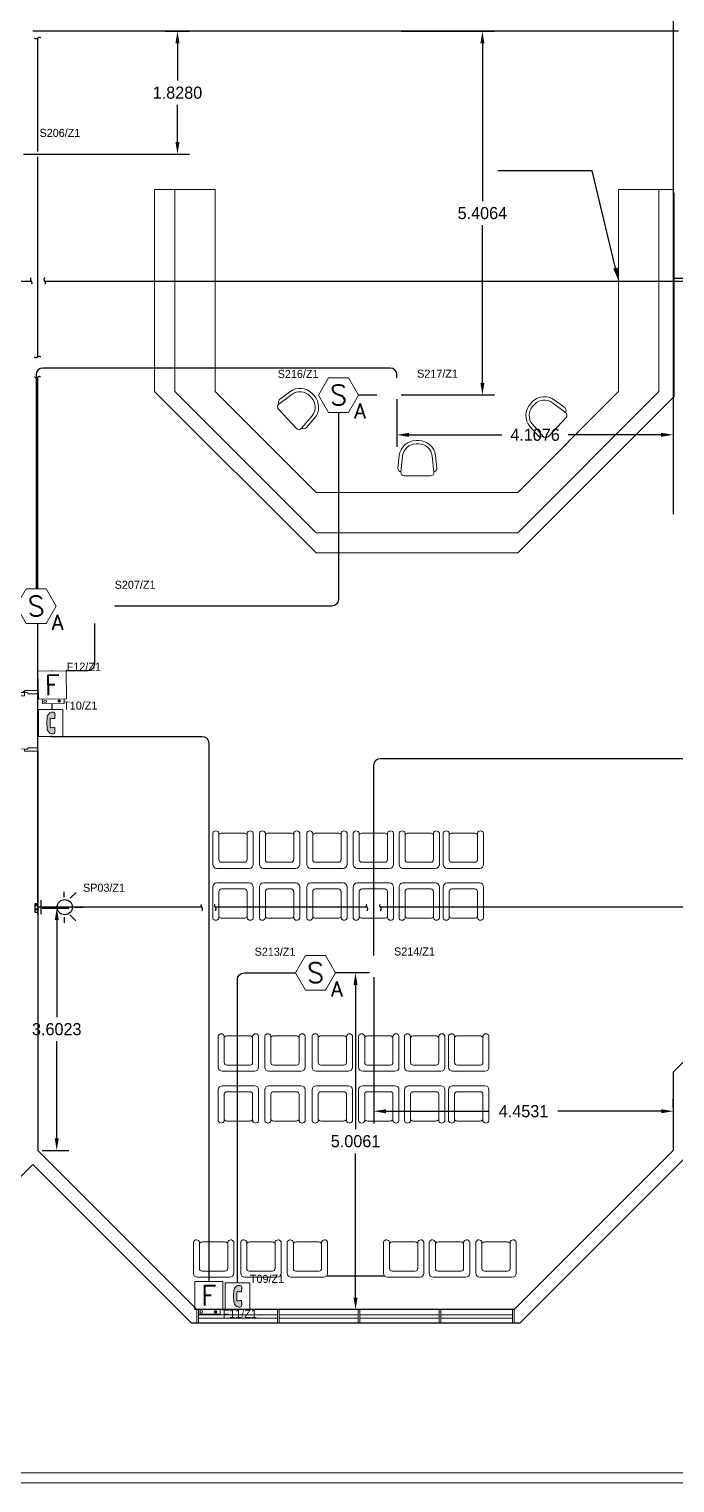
# Model space of a CAD drawing. Extents: x -3404 to 3497, y 0 to 399.
# Drawn here: x 17.35 to 26.95, y 326.93 to 348.53 of the extents above; entities that cross this region are included whole.
import ezdxf
from ezdxf import colors
from ezdxf.entities.mleader import LeaderData, LeaderLine
from ezdxf.enums import TextEntityAlignment as Align
from ezdxf.math import Vec2, Vec3

# ---------------------------------------------------------------- set-up
doc = ezdxf.new("R2010")
doc.units = 0
doc.header["$LTSCALE"] = 0.15
doc.linetypes.add('HIDDEN', pattern=[0.375, 0.25, -0.125])
doc.layers.get('0').update_dxf_attribs({"color": 252})
doc.layers.get('Defpoints').update_dxf_attribs({"color": 252})
for name, color, linetype in [('0 ARCH', 252, 'Continuous'), ('0 DD', 252, 'Continuous'), ('0 fire alarm', 252, 'Continuous'), ('0 sockets', 252, 'Continuous'), ('00-BT-FAS-TEXT', 2, 'Continuous'), ('AUTOINCR', 7, 'Continuous'), ('C1', 252, 'Continuous'), ('FIRE_LOOP', 7, 'Continuous'), ('grocol', 252, 'Continuous'), ('WIRING', 4, 'Continuous')]:
    doc.layers.add(name, color=color, linetype=linetype)
for name, color, linetype, lineweight in [('anal', 252, 'Continuous', 20), ('DOOR', 252, 'Continuous', 20), ('FUR', 252, 'Continuous', 9), ('T-FIRE-B', 4, 'Continuous', 0), ('T-TEXT', 2, 'Continuous', 0), ('wall', 252, 'Continuous', 30)]:
    doc.layers.add(name, color=color, linetype=linetype, lineweight=lineweight)
doc.styles.add('ROMANS', font='ROMANS.shx', dxfattribs={"width": 0.8})
doc.styles.add('TEXT-NFP', font='simplex.shx')
doc.dimstyles.get("Standard").update_dxf_attribs({"dimtxt": 0.18, "dimasz": 0.18, "dimexe": 0.18, "dimexo": 0.0625, "dimgap": 0.09, "dimtad": 0, "dimtih": 1, "dimtoh": 1, "dimdec": 4, "dimzin": 0, "dimdsep": 46, "dimtxsty": 'Standard', "dimcen": 0.09, "dimadec": 0, "dimazin": 0, "dimtfac": 1, "dimtdec": 4, "dimtofl": 0, "dimtmove": 0, "dimatfit": 3, "dimfxl": 1, "dimtolj": 1, "dimtzin": 0, "dimarcsym": 0})
pattern_1 = [(0, (0, 0), (0, 6.985), [5.08, -1.905]), (90, (0, 0), (-6.985, 4e-16), [5.08, -1.905])]

# ---------------------------------------------------------------- blocks, each defined once
blk = doc.blocks.new('D90')
at = {"layer": 'DOOR'}
for points in [[(0.03, 0.2), (0.03, 1.04), (0.078, 1.04), (0.078, 0.2)], [(0.03, 0.2), (0, 0.2), (0, 0), (0.05, 0), (0.05, 0.15), (0.03, 0.15)], [(0.87, 0.2), (0.9, 0.2), (0.9, 0), (0.85, 0), (0.85, 0.15), (0.87, 0.15)]]:
    blk.add_lwpolyline(points, close=True, dxfattribs=at)
blk.add_circle((0.02, 0.21), 0.01, dxfattribs=at)
blk.add_arc((0.025, 0.197), 0.845, 0.2218, 86.3889, dxfattribs=at)
blk = doc.blocks.new('ARCH')
at = {"layer": 'anal'}
for p, q in [((19.212, 343.146), (19.212, 346.146)), ((19.212, 346.146), (20.112, 346.146)), ((19.512, 343.146), (19.512, 346.146)), ((20.112, 343.146), (20.112, 346.146)), ((26.112, 343.146), (26.112, 346.146)), ((26.112, 346.146), (26.937, 346.146)), ((26.712, 343.146), (26.712, 346.146)), ((26.937, 346.1), (26.937, 343.071)), ((21.612, 340.746), (19.212, 343.146)), ((21.612, 341.046), (19.512, 343.146)), ((20.112, 343.146), (21.612, 341.646)), ((24.612, 341.646), (26.112, 343.146)), ((26.712, 343.146), (24.612, 341.046)), ((24.612, 340.746), (26.937, 343.071)), ((21.612, 341.646), (24.612, 341.646)), ((21.612, 341.046), (24.612, 341.046)), ((21.612, 340.746), (24.612, 340.746)), ((19.841, 329.5), (19.841, 329.3)), ((19.866, 329.5), (19.866, 329.3)), ((19.866, 329.425), (21.037, 329.425)), ((19.866, 329.425), (21.037, 329.425)), ((19.866, 329.375), (21.037, 329.375)), ((19.866, 329.375), (21.037, 329.375)), ((21.041, 329.5), (21.041, 329.3)), ((21.066, 329.5), (21.066, 329.3)), ((21.066, 329.425), (22.237, 329.425)), ((21.066, 329.425), (22.237, 329.425)), ((21.066, 329.375), (22.237, 329.375)), ((21.066, 329.375), (22.237, 329.375)), ((22.241, 329.5), (22.241, 329.3)), ((22.266, 329.5), (22.266, 329.3)), ((22.266, 329.425), (23.437, 329.425)), ((22.266, 329.425), (23.437, 329.425)), ((22.266, 329.375), (23.437, 329.375)), ((22.266, 329.375), (23.437, 329.375)), ((23.441, 329.5), (23.441, 329.3)), ((23.466, 329.5), (23.466, 329.3)), ((23.466, 329.425), (24.534, 329.425)), ((23.466, 329.375), (24.534, 329.375)), ((24.534, 329.5), (24.534, 329.3)), ((24.559, 329.5), (24.559, 329.3)), ((28.875, 326.925), (5.325, 326.925)), ((27.525, 327.075), (5.475, 327.075))]:
    blk.add_line(p, q, dxfattribs=at)
at = {"layer": 'C1'}
blk.add_line((22.633, 330), (21.767, 330), dxfattribs=at)
at = {"layer": 'FUR'}
for p, q in [((21.073, 343.03), (21.223, 343.143)), ((21.059, 342.956), (21.253, 343.103)), ((21.519, 343.081), (21.547, 343.051)), ((21.555, 343.115), (21.583, 343.085)), ((24.828, 342.991), (24.8, 342.962)), ((24.864, 342.957), (24.836, 342.927)), ((25.324, 342.833), (25.13, 342.979)), ((25.31, 342.906), (25.16, 343.019)), ((21.321, 342.598), (21.053, 342.883)), ((21.395, 342.599), (21.553, 342.784)), ((21.469, 342.609), (21.591, 342.751)), ((25.062, 342.474), (25.33, 342.759)), ((24.914, 342.485), (24.792, 342.628)), ((24.988, 342.475), (24.83, 342.66)), ((23.14, 342.416), (23.099, 342.416)), ((23.14, 342.366), (23.099, 342.366)), ((22.83, 342.006), (22.85, 342.193)), ((22.874, 341.945), (22.9, 342.187)), ((23.365, 341.945), (23.339, 342.187)), ((23.408, 342.006), (23.388, 342.193)), ((22.924, 341.891), (23.315, 341.891)), ((20.078, 336.584), (20.078, 336.119)), ((20.168, 336.582), (20.168, 336.187)), ((20.543, 336.584), (20.213, 336.584)), ((20.588, 336.187), (20.588, 336.582)), ((20.678, 336.119), (20.678, 336.584)), ((20.77, 336.584), (20.77, 336.119)), ((20.86, 336.582), (20.86, 336.187)), ((21.235, 336.584), (20.905, 336.584)), ((21.28, 336.187), (21.28, 336.582)), ((21.37, 336.119), (21.37, 336.584)), ((21.474, 336.584), (21.474, 336.119)), ((21.564, 336.582), (21.564, 336.187)), ((21.939, 336.584), (21.609, 336.584)), ((21.984, 336.187), (21.984, 336.582)), ((22.074, 336.119), (22.074, 336.584)), ((22.165, 336.584), (22.165, 336.119)), ((22.255, 336.582), (22.255, 336.187)), ((22.63, 336.584), (22.3, 336.584)), ((22.675, 336.187), (22.675, 336.582)), ((22.765, 336.119), (22.765, 336.584)), ((22.847, 336.584), (22.847, 336.119)), ((22.937, 336.582), (22.937, 336.187)), ((23.312, 336.584), (22.982, 336.584)), ((23.357, 336.187), (23.357, 336.582)), ((23.447, 336.119), (23.447, 336.584)), ((23.503, 336.584), (23.503, 336.119)), ((23.593, 336.582), (23.593, 336.187)), ((23.968, 336.584), (23.638, 336.584)), ((24.013, 336.187), (24.013, 336.582)), ((24.103, 336.119), (24.103, 336.584)), ((20.138, 336.059), (20.618, 336.059)), ((20.205, 336.149), (20.55, 336.149)), ((20.83, 336.059), (21.31, 336.059)), ((20.897, 336.149), (21.242, 336.149)), ((21.534, 336.059), (22.014, 336.059)), ((21.601, 336.149), (21.946, 336.149)), ((22.225, 336.059), (22.705, 336.059)), ((22.293, 336.149), (22.638, 336.149)), ((22.907, 336.059), (23.387, 336.059)), ((22.974, 336.149), (23.319, 336.149)), ((23.563, 336.059), (24.043, 336.059)), ((23.63, 336.149), (23.975, 336.149)), ((20.078, 335.318), (20.078, 335.783)), ((20.138, 335.843), (20.618, 335.843)), ((20.678, 335.783), (20.678, 335.318)), ((20.77, 335.318), (20.77, 335.783)), ((20.83, 335.843), (21.31, 335.843)), ((21.37, 335.783), (21.37, 335.318)), ((21.474, 335.318), (21.474, 335.783)), ((21.534, 335.843), (22.014, 335.843)), ((22.074, 335.783), (22.074, 335.318)), ((22.165, 335.318), (22.165, 335.783)), ((22.225, 335.843), (22.705, 335.843)), ((22.765, 335.783), (22.765, 335.318)), ((22.847, 335.318), (22.847, 335.783)), ((22.907, 335.843), (23.387, 335.843)), ((23.447, 335.783), (23.447, 335.318)), ((23.503, 335.318), (23.503, 335.783)), ((23.563, 335.843), (24.043, 335.843)), ((24.103, 335.783), (24.103, 335.318)), ((20.168, 335.32), (20.168, 335.715)), ((20.205, 335.753), (20.55, 335.753)), ((20.588, 335.715), (20.588, 335.32)), ((20.86, 335.32), (20.86, 335.715)), ((20.897, 335.753), (21.242, 335.753)), ((21.28, 335.715), (21.28, 335.32)), ((21.564, 335.32), (21.564, 335.715)), ((21.601, 335.753), (21.946, 335.753)), ((21.984, 335.715), (21.984, 335.32)), ((22.255, 335.32), (22.255, 335.715)), ((22.293, 335.753), (22.638, 335.753)), ((22.675, 335.715), (22.675, 335.32)), ((22.937, 335.32), (22.937, 335.715)), ((22.974, 335.753), (23.319, 335.753)), ((23.357, 335.715), (23.357, 335.32)), ((23.593, 335.32), (23.593, 335.715)), ((23.63, 335.753), (23.975, 335.753)), ((24.013, 335.715), (24.013, 335.32)), ((20.543, 335.318), (20.213, 335.318)), ((21.235, 335.318), (20.905, 335.318)), ((21.939, 335.318), (21.609, 335.318)), ((22.63, 335.318), (22.3, 335.318)), ((23.312, 335.318), (22.982, 335.318)), ((23.968, 335.318), (23.638, 335.318)), ((20.158, 333.569), (20.158, 333.104)), ((20.248, 333.567), (20.248, 333.172)), ((20.623, 333.569), (20.293, 333.569)), ((20.668, 333.172), (20.668, 333.567)), ((20.758, 333.104), (20.758, 333.569)), ((20.85, 333.569), (20.85, 333.104)), ((20.94, 333.567), (20.94, 333.172)), ((21.315, 333.569), (20.985, 333.569)), ((21.36, 333.172), (21.36, 333.567)), ((21.45, 333.104), (21.45, 333.569)), ((21.554, 333.569), (21.554, 333.104)), ((21.644, 333.567), (21.644, 333.172)), ((22.019, 333.569), (21.689, 333.569)), ((22.064, 333.172), (22.064, 333.567)), ((22.154, 333.104), (22.154, 333.569)), ((22.246, 333.569), (22.246, 333.104)), ((22.336, 333.567), (22.336, 333.172)), ((22.711, 333.569), (22.381, 333.569)), ((22.756, 333.172), (22.756, 333.567)), ((22.846, 333.104), (22.846, 333.569)), ((22.928, 333.569), (22.928, 333.104)), ((23.018, 333.567), (23.018, 333.172)), ((23.393, 333.569), (23.063, 333.569)), ((23.438, 333.172), (23.438, 333.567)), ((23.528, 333.104), (23.528, 333.569)), ((23.583, 333.569), (23.583, 333.104)), ((23.673, 333.567), (23.673, 333.172)), ((24.048, 333.569), (23.718, 333.569)), ((24.093, 333.172), (24.093, 333.567)), ((24.183, 333.104), (24.183, 333.569)), ((20.218, 333.044), (20.698, 333.044)), ((20.286, 333.134), (20.631, 333.134)), ((20.91, 333.044), (21.39, 333.044)), ((20.978, 333.134), (21.323, 333.134)), ((21.614, 333.044), (22.094, 333.044)), ((21.682, 333.134), (22.027, 333.134)), ((22.306, 333.044), (22.786, 333.044)), ((22.373, 333.134), (22.718, 333.134)), ((22.988, 333.044), (23.468, 333.044)), ((23.055, 333.134), (23.4, 333.134)), ((23.643, 333.044), (24.123, 333.044)), ((23.711, 333.134), (24.056, 333.134)), ((20.158, 332.303), (20.158, 332.768)), ((20.218, 332.828), (20.698, 332.828)), ((20.758, 332.768), (20.758, 332.303)), ((20.85, 332.303), (20.85, 332.768)), ((20.91, 332.828), (21.39, 332.828)), ((21.45, 332.768), (21.45, 332.303)), ((21.554, 332.303), (21.554, 332.768)), ((21.614, 332.828), (22.094, 332.828)), ((22.154, 332.768), (22.154, 332.303)), ((22.246, 332.303), (22.246, 332.768)), ((22.306, 332.828), (22.786, 332.828)), ((22.846, 332.768), (22.846, 332.303)), ((22.928, 332.303), (22.928, 332.768)), ((22.988, 332.828), (23.468, 332.828)), ((23.528, 332.768), (23.528, 332.303)), ((23.583, 332.303), (23.583, 332.768)), ((23.643, 332.828), (24.123, 332.828)), ((24.183, 332.768), (24.183, 332.303)), ((20.248, 332.305), (20.248, 332.701)), ((20.286, 332.738), (20.631, 332.738)), ((20.668, 332.701), (20.668, 332.305)), ((20.94, 332.305), (20.94, 332.701)), ((20.978, 332.738), (21.323, 332.738)), ((21.36, 332.701), (21.36, 332.305)), ((21.644, 332.305), (21.644, 332.701)), ((21.682, 332.738), (22.027, 332.738)), ((22.064, 332.701), (22.064, 332.305)), ((22.336, 332.305), (22.336, 332.701)), ((22.373, 332.738), (22.718, 332.738)), ((22.756, 332.701), (22.756, 332.305)), ((23.018, 332.305), (23.018, 332.701)), ((23.055, 332.738), (23.4, 332.738)), ((23.438, 332.701), (23.438, 332.305)), ((23.673, 332.305), (23.673, 332.701)), ((23.711, 332.738), (24.056, 332.738)), ((24.093, 332.701), (24.093, 332.305)), ((20.623, 332.303), (20.293, 332.303)), ((21.315, 332.303), (20.985, 332.303)), ((22.019, 332.303), (21.689, 332.303)), ((22.711, 332.303), (22.381, 332.303)), ((23.393, 332.303), (23.063, 332.303)), ((24.048, 332.303), (23.718, 332.303)), ((19.789, 330.042), (19.789, 330.507)), ((19.879, 330.11), (19.879, 330.505)), ((19.924, 330.507), (20.254, 330.507)), ((20.299, 330.505), (20.299, 330.11)), ((20.389, 330.507), (20.389, 330.042)), ((20.493, 330.042), (20.493, 330.507)), ((20.583, 330.11), (20.583, 330.505)), ((20.628, 330.507), (20.958, 330.507)), ((21.003, 330.505), (21.003, 330.11)), ((21.093, 330.507), (21.093, 330.042)), ((21.185, 330.042), (21.185, 330.507)), ((21.275, 330.11), (21.275, 330.505)), ((21.32, 330.507), (21.65, 330.507)), ((21.695, 330.505), (21.695, 330.11)), ((21.785, 330.507), (21.785, 330.042)), ((22.615, 330.042), (22.615, 330.507)), ((22.705, 330.11), (22.705, 330.505)), ((22.75, 330.507), (23.08, 330.507)), ((23.125, 330.505), (23.125, 330.11)), ((23.215, 330.507), (23.215, 330.042)), ((23.297, 330.042), (23.297, 330.507)), ((23.387, 330.11), (23.387, 330.505)), ((23.432, 330.507), (23.762, 330.507)), ((23.807, 330.505), (23.807, 330.11)), ((23.897, 330.507), (23.897, 330.042)), ((23.989, 330.042), (23.989, 330.507)), ((24.079, 330.11), (24.079, 330.505)), ((24.124, 330.507), (24.454, 330.507)), ((24.499, 330.505), (24.499, 330.11)), ((24.589, 330.507), (24.589, 330.042)), ((20.329, 329.982), (19.849, 329.982)), ((20.261, 330.072), (19.916, 330.072)), ((21.033, 329.982), (20.553, 329.982)), ((20.965, 330.072), (20.62, 330.072)), ((21.725, 329.982), (21.245, 329.982)), ((21.657, 330.072), (21.312, 330.072)), ((23.155, 329.982), (22.675, 329.982)), ((23.088, 330.072), (22.743, 330.072)), ((23.837, 329.982), (23.357, 329.982)), ((23.77, 330.072), (23.425, 330.072)), ((24.529, 329.982), (24.049, 329.982)), ((24.461, 330.072), (24.116, 330.072))]:
    blk.add_line(p, q, dxfattribs=at)
for centre, radius, start, end in [((21.373, 342.943), 0.25, 43.2547, 127.1117), ((21.373, 342.943), 0.2, 43.2547, 127.1117), ((21.09, 342.917), 0.05, 128.285, 223.2547), ((21.103, 342.99), 0.05, 127.1117, 223.2547), ((21.401, 342.914), 0.2, 319.3977, 43.2547), ((21.401, 342.914), 0.25, 319.3977, 43.2547), ((24.982, 342.79), 0.25, 136.7453, 220.6023), ((24.982, 342.79), 0.2, 136.7453, 220.6023), ((25.01, 342.82), 0.25, 52.8883, 136.7453), ((25.01, 342.82), 0.2, 52.8883, 136.7453), ((25.28, 342.866), 0.05, 316.7453, 52.8883), ((25.293, 342.793), 0.05, 316.7453, 51.715), ((21.357, 342.632), 0.05, 223.2547, 318.2244), ((21.431, 342.641), 0.05, 223.2547, 319.3977), ((24.952, 342.518), 0.05, 220.6023, 316.7453), ((23.099, 342.166), 0.25, 90, 173.857), ((23.099, 342.166), 0.2, 90, 173.857), ((23.14, 342.166), 0.25, 6.143, 90), ((23.14, 342.166), 0.2, 6.143, 90), ((25.026, 342.509), 0.05, 221.7756, 316.7453), ((22.88, 342.001), 0.05, 173.857, 270), ((22.924, 341.941), 0.05, 175.0303, 270), ((23.315, 341.941), 0.05, 270, 4.9697), ((23.359, 342.001), 0.05, 270, 6.143)]:
    blk.add_arc(centre, radius, start, end, dxfattribs=at)
for centre, major_axis, start_param, end_param in [((20.122, 336.567), (-0.0339, 0.0339), 4.256093, 6.69338), ((20.213, 336.524), (-0.0424, 0.0424), -0.785398, 0.062664), ((20.543, 336.524), (0.0424, 0.0424), 6.220521, 7.068583), ((20.633, 336.567), (0.0339, 0.0339), 5.87299, 8.310278), ((20.814, 336.567), (-0.0339, 0.0339), 4.256093, 6.69338), ((20.905, 336.524), (-0.0424, 0.0424), -0.785398, 0.062664), ((21.235, 336.524), (0.0424, 0.0424), 6.220521, 7.068583), ((21.325, 336.567), (0.0339, 0.0339), 5.87299, 8.310278), ((21.518, 336.567), (-0.0339, 0.0339), 4.256093, 6.69338), ((21.609, 336.524), (-0.0424, 0.0424), -0.785398, 0.062664), ((21.939, 336.524), (0.0424, 0.0424), 6.220521, 7.068583), ((22.029, 336.567), (0.0339, 0.0339), 5.87299, 8.310278), ((22.21, 336.567), (-0.0339, 0.0339), 4.256093, 6.69338), ((22.3, 336.524), (-0.0424, 0.0424), -0.785398, 0.062664), ((22.63, 336.524), (0.0424, 0.0424), 6.220521, 7.068583), ((22.721, 336.567), (0.0339, 0.0339), 5.87299, 8.310278), ((22.892, 336.567), (-0.0339, 0.0339), 4.256093, 6.69338), ((22.982, 336.524), (-0.0424, 0.0424), -0.785398, 0.062664), ((23.312, 336.524), (0.0424, 0.0424), 6.220521, 7.068583), ((23.402, 336.567), (0.0339, 0.0339), 5.87299, 8.310278), ((23.547, 336.567), (-0.0339, 0.0339), 4.256093, 6.69338), ((23.638, 336.524), (-0.0424, 0.0424), -0.785398, 0.062664), ((23.968, 336.524), (0.0424, 0.0424), 6.220521, 7.068583), ((24.058, 336.567), (0.0339, 0.0339), 5.87299, 8.310278), ((20.138, 336.119), (-0.0424, 0.0424), 0.785398, 2.356194), ((20.205, 336.187), (0.0265, 0.0265), 2.356194, 3.926991), ((20.55, 336.187), (0.0265, 0.0265), 3.926991, 5.497787), ((20.618, 336.119), (0.0424, 0.0424), 3.926991, 5.497787), ((20.83, 336.119), (-0.0424, 0.0424), 0.785398, 2.356194), ((20.897, 336.187), (0.0265, 0.0265), 2.356194, 3.926991), ((21.242, 336.187), (0.0265, 0.0265), 3.926991, 5.497787), ((21.31, 336.119), (0.0424, 0.0424), 3.926991, 5.497787), ((21.534, 336.119), (-0.0424, 0.0424), 0.785398, 2.356194), ((21.601, 336.187), (0.0265, 0.0265), 2.356194, 3.926991), ((21.946, 336.187), (0.0265, 0.0265), 3.926991, 5.497787), ((22.014, 336.119), (0.0424, 0.0424), 3.926991, 5.497787), ((22.225, 336.119), (-0.0424, 0.0424), 0.785398, 2.356194), ((22.293, 336.187), (0.0265, 0.0265), 2.356194, 3.926991), ((22.638, 336.187), (0.0265, 0.0265), 3.926991, 5.497787), ((22.705, 336.119), (0.0424, 0.0424), 3.926991, 5.497787), ((22.907, 336.119), (-0.0424, 0.0424), 0.785398, 2.356194), ((22.974, 336.187), (0.0265, 0.0265), 2.356194, 3.926991), ((23.319, 336.187), (0.0265, 0.0265), 3.926991, 5.497787), ((23.387, 336.119), (0.0424, 0.0424), 3.926991, 5.497787), ((23.563, 336.119), (-0.0424, 0.0424), 0.785398, 2.356194), ((23.63, 336.187), (0.0265, 0.0265), 2.356194, 3.926991), ((23.975, 336.187), (0.0265, 0.0265), 3.926991, 5.497787), ((24.043, 336.119), (0.0424, 0.0424), 3.926991, 5.497787), ((20.203, 333.552), (-0.0339, 0.0339), 4.256093, 6.69338), ((20.293, 333.509), (-0.0424, 0.0424), -0.785398, 0.062664), ((20.623, 333.509), (0.0424, 0.0424), 6.220521, 7.068583), ((20.714, 333.552), (0.0339, 0.0339), 5.87299, 8.310278), ((20.895, 333.552), (-0.0339, 0.0339), 4.256093, 6.69338), ((20.985, 333.509), (-0.0424, 0.0424), -0.785398, 0.062664), ((21.315, 333.509), (0.0424, 0.0424), 6.220521, 7.068583), ((21.406, 333.552), (0.0339, 0.0339), 5.87299, 8.310278), ((21.599, 333.552), (-0.0339, 0.0339), 4.256093, 6.69338), ((21.689, 333.509), (-0.0424, 0.0424), -0.785398, 0.062664), ((22.019, 333.509), (0.0424, 0.0424), 6.220521, 7.068583), ((22.109, 333.552), (0.0339, 0.0339), 5.87299, 8.310278), ((22.291, 333.552), (-0.0339, 0.0339), 4.256093, 6.69338), ((22.381, 333.509), (-0.0424, 0.0424), -0.785398, 0.062664), ((22.711, 333.509), (0.0424, 0.0424), 6.220521, 7.068583), ((22.801, 333.552), (0.0339, 0.0339), 5.87299, 8.310278), ((22.972, 333.552), (-0.0339, 0.0339), 4.256093, 6.69338), ((23.063, 333.509), (-0.0424, 0.0424), -0.785398, 0.062664), ((23.393, 333.509), (0.0424, 0.0424), 6.220521, 7.068583), ((23.483, 333.552), (0.0339, 0.0339), 5.87299, 8.310278), ((23.628, 333.552), (-0.0339, 0.0339), 4.256093, 6.69338), ((23.718, 333.509), (-0.0424, 0.0424), -0.785398, 0.062664), ((24.048, 333.509), (0.0424, 0.0424), 6.220521, 7.068583), ((24.139, 333.552), (0.0339, 0.0339), 5.87299, 8.310278), ((20.218, 333.104), (-0.0424, 0.0424), 0.785398, 2.356194), ((20.286, 333.172), (0.0265, 0.0265), 2.356194, 3.926991), ((20.631, 333.172), (0.0265, 0.0265), 3.926991, 5.497787), ((20.698, 333.104), (0.0424, 0.0424), 3.926991, 5.497787), ((20.91, 333.104), (-0.0424, 0.0424), 0.785398, 2.356194), ((20.978, 333.172), (0.0265, 0.0265), 2.356194, 3.926991), ((21.323, 333.172), (0.0265, 0.0265), 3.926991, 5.497787), ((21.39, 333.104), (0.0424, 0.0424), 3.926991, 5.497787), ((21.614, 333.104), (-0.0424, 0.0424), 0.785398, 2.356194), ((21.682, 333.172), (0.0265, 0.0265), 2.356194, 3.926991), ((22.027, 333.172), (0.0265, 0.0265), 3.926991, 5.497787), ((22.094, 333.104), (0.0424, 0.0424), 3.926991, 5.497787), ((22.306, 333.104), (-0.0424, 0.0424), 0.785398, 2.356194), ((22.373, 333.172), (0.0265, 0.0265), 2.356194, 3.926991), ((22.718, 333.172), (0.0265, 0.0265), 3.926991, 5.497787), ((22.786, 333.104), (0.0424, 0.0424), 3.926991, 5.497787), ((22.988, 333.104), (-0.0424, 0.0424), 0.785398, 2.356194), ((23.055, 333.172), (0.0265, 0.0265), 2.356194, 3.926991), ((23.4, 333.172), (0.0265, 0.0265), 3.926991, 5.497787), ((23.468, 333.104), (0.0424, 0.0424), 3.926991, 5.497787), ((23.643, 333.104), (-0.0424, 0.0424), 0.785398, 2.356194), ((23.711, 333.172), (0.0265, 0.0265), 2.356194, 3.926991), ((24.056, 333.172), (0.0265, 0.0265), 3.926991, 5.497787), ((24.123, 333.104), (0.0424, 0.0424), 3.926991, 5.497787)]:
    blk.add_ellipse(centre, major_axis=major_axis, ratio=1, start_param=start_param, end_param=end_param, dxfattribs=at)
at = {"layer": 'FUR', "extrusion": (0, 0, -1)}
for centre, major_axis, start_param, end_param in [((20.138, 335.783), (0.0424, 0.0424), 3.926991, 5.497787), ((20.618, 335.783), (-0.0424, 0.0424), 0.785398, 2.356194), ((20.83, 335.783), (0.0424, 0.0424), 3.926991, 5.497787), ((21.31, 335.783), (-0.0424, 0.0424), 0.785398, 2.356194), ((21.534, 335.783), (0.0424, 0.0424), 3.926991, 5.497787), ((22.014, 335.783), (-0.0424, 0.0424), 0.785398, 2.356194), ((22.225, 335.783), (0.0424, 0.0424), 3.926991, 5.497787), ((22.705, 335.783), (-0.0424, 0.0424), 0.785398, 2.356194), ((22.907, 335.783), (0.0424, 0.0424), 3.926991, 5.497787), ((23.387, 335.783), (-0.0424, 0.0424), 0.785398, 2.356194), ((23.563, 335.783), (0.0424, 0.0424), 3.926991, 5.497787), ((24.043, 335.783), (-0.0424, 0.0424), 0.785398, 2.356194), ((20.205, 335.715), (0.0265, 0.0265), 3.926991, 5.497787), ((20.55, 335.715), (0.0265, 0.0265), -0.785398, 0.785398), ((20.897, 335.715), (0.0265, 0.0265), 3.926991, 5.497787), ((21.242, 335.715), (0.0265, 0.0265), -0.785398, 0.785398), ((21.601, 335.715), (0.0265, 0.0265), 3.926991, 5.497787), ((21.946, 335.715), (0.0265, 0.0265), -0.785398, 0.785398), ((22.293, 335.715), (0.0265, 0.0265), 3.926991, 5.497787), ((22.638, 335.715), (0.0265, 0.0265), -0.785398, 0.785398), ((22.974, 335.715), (0.0265, 0.0265), 3.926991, 5.497787), ((23.319, 335.715), (0.0265, 0.0265), -0.785398, 0.785398), ((23.63, 335.715), (0.0265, 0.0265), 3.926991, 5.497787), ((23.975, 335.715), (0.0265, 0.0265), -0.785398, 0.785398), ((20.122, 335.335), (0.0339, 0.0339), 1.1145, 3.551788), ((20.213, 335.378), (0.0424, 0.0424), 2.356194, 3.204257), ((20.543, 335.378), (-0.0424, 0.0424), 3.078929, 3.926991), ((20.633, 335.335), (-0.0339, 0.0339), 2.731397, 5.168685), ((20.814, 335.335), (0.0339, 0.0339), 1.1145, 3.551788), ((20.905, 335.378), (0.0424, 0.0424), 2.356194, 3.204257), ((21.235, 335.378), (-0.0424, 0.0424), 3.078929, 3.926991), ((21.325, 335.335), (-0.0339, 0.0339), 2.731397, 5.168685), ((21.518, 335.335), (0.0339, 0.0339), 1.1145, 3.551788), ((21.609, 335.378), (0.0424, 0.0424), 2.356194, 3.204257), ((21.939, 335.378), (-0.0424, 0.0424), 3.078929, 3.926991), ((22.029, 335.335), (-0.0339, 0.0339), 2.731397, 5.168685), ((22.21, 335.335), (0.0339, 0.0339), 1.1145, 3.551788), ((22.3, 335.378), (0.0424, 0.0424), 2.356194, 3.204257), ((22.63, 335.378), (-0.0424, 0.0424), 3.078929, 3.926991), ((22.721, 335.335), (-0.0339, 0.0339), 2.731397, 5.168685), ((22.892, 335.335), (0.0339, 0.0339), 1.1145, 3.551788), ((22.982, 335.378), (0.0424, 0.0424), 2.356194, 3.204257), ((23.312, 335.378), (-0.0424, 0.0424), 3.078929, 3.926991), ((23.402, 335.335), (-0.0339, 0.0339), 2.731397, 5.168685), ((23.547, 335.335), (0.0339, 0.0339), 1.1145, 3.551788), ((23.638, 335.378), (0.0424, 0.0424), 2.356194, 3.204257), ((23.968, 335.378), (-0.0424, 0.0424), 3.078929, 3.926991), ((24.058, 335.335), (-0.0339, 0.0339), 2.731397, 5.168685), ((20.218, 332.768), (0.0424, 0.0424), 3.926991, 5.497787), ((20.698, 332.768), (-0.0424, 0.0424), 0.785398, 2.356194), ((20.91, 332.768), (0.0424, 0.0424), 3.926991, 5.497787), ((21.39, 332.768), (-0.0424, 0.0424), 0.785398, 2.356194), ((21.614, 332.768), (0.0424, 0.0424), 3.926991, 5.497787), ((22.094, 332.768), (-0.0424, 0.0424), 0.785398, 2.356194), ((22.306, 332.768), (0.0424, 0.0424), 3.926991, 5.497787), ((22.786, 332.768), (-0.0424, 0.0424), 0.785398, 2.356194), ((22.988, 332.768), (0.0424, 0.0424), 3.926991, 5.497787), ((23.468, 332.768), (-0.0424, 0.0424), 0.785398, 2.356194), ((23.643, 332.768), (0.0424, 0.0424), 3.926991, 5.497787), ((24.123, 332.768), (-0.0424, 0.0424), 0.785398, 2.356194), ((20.286, 332.701), (0.0265, 0.0265), 3.926991, 5.497787), ((20.631, 332.701), (0.0265, 0.0265), -0.785398, 0.785398), ((20.978, 332.701), (0.0265, 0.0265), 3.926991, 5.497787), ((21.323, 332.701), (0.0265, 0.0265), -0.785398, 0.785398), ((21.682, 332.701), (0.0265, 0.0265), 3.926991, 5.497787), ((22.027, 332.701), (0.0265, 0.0265), -0.785398, 0.785398), ((22.373, 332.701), (0.0265, 0.0265), 3.926991, 5.497787), ((22.718, 332.701), (0.0265, 0.0265), -0.785398, 0.785398), ((23.055, 332.701), (0.0265, 0.0265), 3.926991, 5.497787), ((23.4, 332.701), (0.0265, 0.0265), -0.785398, 0.785398), ((23.711, 332.701), (0.0265, 0.0265), 3.926991, 5.497787), ((24.056, 332.701), (0.0265, 0.0265), -0.785398, 0.785398), ((20.293, 332.363), (0.0424, 0.0424), 2.356194, 3.204257), ((20.623, 332.363), (-0.0424, 0.0424), 3.078929, 3.926991), ((20.985, 332.363), (0.0424, 0.0424), 2.356194, 3.204257), ((21.315, 332.363), (-0.0424, 0.0424), 3.078929, 3.926991), ((21.689, 332.363), (0.0424, 0.0424), 2.356194, 3.204257), ((22.019, 332.363), (-0.0424, 0.0424), 3.078929, 3.926991), ((22.381, 332.363), (0.0424, 0.0424), 2.356194, 3.204257), ((22.711, 332.363), (-0.0424, 0.0424), 3.078929, 3.926991), ((23.063, 332.363), (0.0424, 0.0424), 2.356194, 3.204257), ((23.393, 332.363), (-0.0424, 0.0424), 3.078929, 3.926991), ((23.718, 332.363), (0.0424, 0.0424), 2.356194, 3.204257), ((24.048, 332.363), (-0.0424, 0.0424), 3.078929, 3.926991), ((20.203, 332.321), (0.0339, 0.0339), 1.1145, 3.551788), ((20.714, 332.321), (-0.0339, 0.0339), 2.731397, 5.168685), ((20.895, 332.321), (0.0339, 0.0339), 1.1145, 3.551788), ((21.406, 332.321), (-0.0339, 0.0339), 2.731397, 5.168685), ((21.599, 332.321), (0.0339, 0.0339), 1.1145, 3.551788), ((22.109, 332.321), (-0.0339, 0.0339), 2.731397, 5.168685), ((22.291, 332.321), (0.0339, 0.0339), 1.1145, 3.551788), ((22.801, 332.321), (-0.0339, 0.0339), 2.731397, 5.168685), ((22.972, 332.321), (0.0339, 0.0339), 1.1145, 3.551788), ((23.483, 332.321), (-0.0339, 0.0339), 2.731397, 5.168685), ((23.628, 332.321), (0.0339, 0.0339), 1.1145, 3.551788), ((24.139, 332.321), (-0.0339, 0.0339), 2.731397, 5.168685), ((19.834, 330.49), (-0.0339, 0.0339), 5.87299, 8.310278), ((19.924, 330.447), (-0.0424, 0.0424), 6.220521, 7.068583), ((20.254, 330.447), (0.0424, 0.0424), -0.785398, 0.062664), ((20.344, 330.49), (0.0339, 0.0339), 4.256093, 6.69338), ((20.537, 330.49), (-0.0339, 0.0339), 5.87299, 8.310278), ((20.628, 330.447), (-0.0424, 0.0424), 6.220521, 7.068583), ((20.958, 330.447), (0.0424, 0.0424), -0.785398, 0.062664), ((21.048, 330.49), (0.0339, 0.0339), 4.256093, 6.69338), ((21.229, 330.49), (-0.0339, 0.0339), 5.87299, 8.310278), ((21.32, 330.447), (-0.0424, 0.0424), 6.220521, 7.068583), ((21.65, 330.447), (0.0424, 0.0424), -0.785398, 0.062664), ((21.74, 330.49), (0.0339, 0.0339), 4.256093, 6.69338), ((22.66, 330.49), (-0.0339, 0.0339), 5.87299, 8.310278), ((22.75, 330.447), (-0.0424, 0.0424), 6.220521, 7.068583), ((23.08, 330.447), (0.0424, 0.0424), -0.785398, 0.062664), ((23.171, 330.49), (0.0339, 0.0339), 4.256093, 6.69338), ((23.342, 330.49), (-0.0339, 0.0339), 5.87299, 8.310278), ((23.432, 330.447), (-0.0424, 0.0424), 6.220521, 7.068583), ((23.762, 330.447), (0.0424, 0.0424), -0.785398, 0.062664), ((23.852, 330.49), (0.0339, 0.0339), 4.256093, 6.69338), ((24.034, 330.49), (-0.0339, 0.0339), 5.87299, 8.310278), ((24.124, 330.447), (-0.0424, 0.0424), 6.220521, 7.068583), ((24.454, 330.447), (0.0424, 0.0424), -0.785398, 0.062664), ((24.544, 330.49), (0.0339, 0.0339), 4.256093, 6.69338), ((19.849, 330.042), (-0.0424, 0.0424), 3.926991, 5.497787), ((19.916, 330.11), (0.0265, 0.0265), 2.356194, 3.926991), ((20.261, 330.11), (0.0265, 0.0265), 0.785398, 2.356194), ((20.329, 330.042), (0.0424, 0.0424), 0.785398, 2.356194), ((20.553, 330.042), (-0.0424, 0.0424), 3.926991, 5.497787), ((20.62, 330.11), (0.0265, 0.0265), 2.356194, 3.926991), ((20.965, 330.11), (0.0265, 0.0265), 0.785398, 2.356194), ((21.033, 330.042), (0.0424, 0.0424), 0.785398, 2.356194), ((21.245, 330.042), (-0.0424, 0.0424), 3.926991, 5.497787), ((21.312, 330.11), (0.0265, 0.0265), 2.356194, 3.926991), ((21.657, 330.11), (0.0265, 0.0265), 0.785398, 2.356194), ((21.725, 330.042), (0.0424, 0.0424), 0.785398, 2.356194), ((22.675, 330.042), (-0.0424, 0.0424), 3.926991, 5.497787), ((22.743, 330.11), (0.0265, 0.0265), 2.356194, 3.926991), ((23.088, 330.11), (0.0265, 0.0265), 0.785398, 2.356194), ((23.155, 330.042), (0.0424, 0.0424), 0.785398, 2.356194), ((23.357, 330.042), (-0.0424, 0.0424), 3.926991, 5.497787), ((23.425, 330.11), (0.0265, 0.0265), 2.356194, 3.926991), ((23.77, 330.11), (0.0265, 0.0265), 0.785398, 2.356194), ((23.837, 330.042), (0.0424, 0.0424), 0.785398, 2.356194), ((24.049, 330.042), (-0.0424, 0.0424), 3.926991, 5.497787), ((24.116, 330.11), (0.0265, 0.0265), 2.356194, 3.926991), ((24.461, 330.11), (0.0265, 0.0265), 0.785398, 2.356194), ((24.529, 330.042), (0.0424, 0.0424), 0.785398, 2.356194)]:
    blk.add_ellipse(centre, major_axis=major_axis, ratio=1, start_param=start_param, end_param=end_param, dxfattribs=at)
at = {"layer": 'grocol', "ltscale": 0.5}
for p, q in [((26.927, 344.826), (26.927, 348.67)), ((27.068, 344.826), (26.927, 344.826))]:
    blk.add_line(p, q, dxfattribs=at)
at = {"layer": 'wall'}
for p, q in [((27, 348.7), (17.4, 348.7)), ((27, 348.5), (17.4, 348.5)), ((26.923, 348.52), (26.923, 341.323)), ((17.475, 338.85), (17.475, 338.702)), ((17.475, 337.802), (17.475, 331.866)), ((29.369, 335.475), (26.925, 333.031)), ((26.925, 333.031), (26.925, 331.866)), ((19.841, 329.5), (17.475, 331.866)), ((26.925, 331.866), (24.559, 329.5)), ((27.071, 331.729), (24.641, 329.3)), ((17.4, 331.659), (15.041, 329.3)), ((19.759, 329.3), (17.4, 331.659)), ((24.641, 329.3), (19.759, 329.3)), ((24.559, 329.5), (19.841, 329.5))]:
    blk.add_line(p, q, dxfattribs=at)
at = {"layer": 'DOOR', "xscale": -1, "rotation": 90}
blk.add_blockref('D90', (17.475, 338.702), dxfattribs=at)
blk = doc.blocks.new('dressable smoke detectore above false ceiling')
blk.add_lwpolyline([(200, 0), (100, 173), (-100, 173), (-200, 0), (-100, -173), (100, -173)], close=True)
at = {"layer": 'T-TEXT', "style": 'ROMANS'}
blk.add_attdef('S', text='', height=200, dxfattribs=at).set_placement((0, 0, 0), align=Align.MIDDLE)
blk.add_attdef('A', text='', height=150, dxfattribs=at).set_placement((215, -161), align=Align.MIDDLE_CENTER)
blk = doc.blocks.new('*U83')
h = blk.add_hatch()
h.set_pattern_fill('ANGLE', color=3)
h.set_pattern_definition(pattern_1)
h.paths.add_polyline_path([(56, -302, 1), (81, -302, 1)])
blk.add_lwpolyline([(-140, -280), (140, -280), (140, 0), (-140, 0)], close=True)
at = {"color": 3}
blk.add_lwpolyline([(-99, -280), (116, -280), (116, -326), (-99, -326)], close=True, dxfattribs=at)
for centre in [(-73, -302), (68, -302)]:
    blk.add_circle(centre, 12.3, dxfattribs=at)
at = {"layer": 'T-TEXT', "style": 'TEXT-NFP'}
blk.add_attdef('F', text='', height=200, dxfattribs=at).set_placement((0, -140, 0), align=Align.MIDDLE)
blk = doc.blocks.new('*U39')
h = blk.add_hatch(color=256)
h.dxf.hatch_style = 1
edge = h.paths.add_edge_path()
edge.add_arc((33, 257), 14.1, 13.6021, 92.3161)
edge.add_line((32, 271), (11, 271))
edge.add_arc((13, 231), 40.2, 92.7442, 154.2215)
edge.add_arc((-28, 250), 4.89, 309.2722, 334.2215, ccw=False)
edge.add_arc((-64, 281), 52.1, 306.6096, 318.7251, ccw=False)
edge.add_arc((-30, 235), 4.89, 115.3605, 167.8134)
edge.add_arc((352, 152), 396, 167.8076, 180.2975)
edge.add_arc((348, 148), 392, 179.7012, 192.2669)
edge.add_arc((-30, 66), 4.89, 193.2566, 244.6491)
edge.add_arc((-67, 18), 54.9, 39.8251, 51.6228, ccw=False)
edge.add_arc((-28, 50), 4.89, 25.7785, 50.7278, ccw=False)
edge.add_arc((13, 69), 40.2, 205.7785, 267.2558)
edge.add_line((11, 29), (32, 29))
edge.add_arc((33, 43), 14.1, 267.6839, 346.3979)
edge.add_arc((-161, 67), 209, 352.6045, 365.9008)
edge.add_arc((13, 87), 34.4, 1.9401, 17.7739)
edge.add_arc((41, 96), 4.89, 18.4909, 87.0716)
edge.add_arc((30, 28), 74.3, 81.4234, 109.9904)
edge.add_arc((2, 102), 4.89, 250.3513, 295.2423, ccw=False)
edge.add_arc((1, 106), 8.65, 174.514, 266.9586, ccw=False)
edge.add_arc((-1022, 147), 1015, 357.7161, 360.1614)
edge.add_arc((-1022, 153), 1015, 359.8386, 362.2839)
edge.add_arc((3, 194), 10.1, 100.6325, 185.9952, ccw=False)
edge.add_arc((2, 200), 4.89, 64.7577, 109.6487, ccw=False)
edge.add_arc((33, 273), 75, 247.791, 276.6818)
edge.add_arc((41, 204), 4.89, 279.9761, 341.5091)
edge.add_arc((13, 213), 34.4, 342.2261, 358.0599)
edge.add_arc((-161, 233), 209, 354.0992, 367.3955)
for p, q in [((137, 300), (-137, 300)), ((-137, 300), (-137, 0)), ((137, 0), (137, 300)), ((-137, 0), (137, 0))]:
    blk.add_line(p, q)
blk.add_lwpolyline([(46, 260, 0.357628), (32, 271), (11, 271, 0.27487), (-23, 248, -0.109294), (-24, 247, -0.052913), (-33, 239, 0.232951), (-35, 236, 0.054551), (-44, 150, 0.054883), (-35, 65, 0.228078), (-33, 61, -0.051523), (-24, 53, -0.109294), (-23, 52, 0.27487), (11, 29), (32, 29, 0.357628), (46, 40, 0.058081), (47, 88, 0.069198), (45, 98, 0.308503), (41, 101, 0.125296), (4, 97, -0.198418), (1, 97, -0.426767), (-7, 107, 0.01067), (-7, 150, 0.01067), (-7, 193, -0.390702), (1, 204, -0.198418), (4, 204, 0.126732), (42, 199, 0.275132), (45, 202, 0.069198), (47, 212, 0.058081)], format="xyb", close=True)
blk = doc.blocks.new('*U101')
at = {"linetype": 'ByBlock'}
h = blk.add_hatch(dxfattribs=at)
h.set_pattern_fill('ANGLE', color=2)
h.set_pattern_definition(pattern_1)
h.paths.add_polyline_path([(27, -14, 1), (15, -14, 1)])
at = {"color": 1}
for p, q in [((-1, 374), (-1, 450)), ((-90, 325), (-148, 383)), ((135, 380), (75, 321)), ((-99, 262), (-155, 262)), ((0, 193), (0, 35)), ((99, 262), (155, 262)), ((71, 35), (-71, 35)), ((71, 0), (-71, 0))]:
    blk.add_line(p, q, dxfattribs=at)
at = {"color": 6, "linetype": 'ByBlock'}
blk.add_lwpolyline([(-37, 0), (54, 0), (54, -26), (-37, -26)], close=True, dxfattribs=at)
at = {"color": 1}
blk.add_circle((0, 269), 75.9, dxfattribs=at)
at = {"color": 6, "linetype": 'ByBlock'}
for centre in [(-21, -14), (21, -14)]:
    blk.add_circle(centre, 6, dxfattribs=at)
blk = doc.blocks.new('endtick', base_point=(-3267.27, -69559.4))
at = {"layer": 'WIRING', "color": 2, "linetype": 'HIDDEN'}
blk.add_spline([(-3267.27, -69509.4), (-3276.985, -69534.4), (-3267.27, -69559.4), (-3256.425, -69584.4), (-3267.27, -69609.4)], degree=3, dxfattribs=at)
blk = doc.blocks.new('*D150')
at = {"layer": '0 DD', "color": 0, "lineweight": -2, "transparency": 16777216}
for p, q in [((22.472, 334.444), (22.472, 332.269)), ((26.925, 332.511), (26.925, 332.629)), ((22.652, 332.449), (24.188, 332.449)), ((26.745, 332.449), (25.208, 332.449))]:
    blk.add_line(p, q, dxfattribs=at)
at = {"layer": '0 DD', "color": 0, "transparency": 16777216}
for points in [[(22.652, 332.479), (22.652, 332.419), (22.472, 332.449)], [(26.745, 332.479), (26.745, 332.419), (26.925, 332.449)]]:
    blk.add_solid(points, dxfattribs=at)
at = {"layer": 'Defpoints', "color": 0, "transparency": 16777216}
for p in [(22.472, 334.506), (26.925, 332.449), (26.925, 332.449)]:
    blk.add_point(p, dxfattribs=at)
at = {"layer": '0 DD', "color": 0, "transparency": 16777216, "insert": (24.698, 332.449), "char_height": 0.18, "attachment_point": 5}
blk.add_mtext('\\A1;4.4531', dxfattribs=at)
blk = doc.blocks.new('*D151')
at = {"layer": '0 DD', "color": 0, "lineweight": -2, "transparency": 16777216}
for p, q in [((22.409, 334.506), (22.02, 334.506)), ((22.2, 334.326), (22.2, 332.183)), ((22.2, 329.68), (22.2, 331.823)), ((22.409, 329.5), (22.02, 329.5))]:
    blk.add_line(p, q, dxfattribs=at)
at = {"layer": '0 DD', "color": 0, "transparency": 16777216}
for points in [[(22.17, 334.326), (22.23, 334.326), (22.2, 334.506)], [(22.17, 329.68), (22.23, 329.68), (22.2, 329.5)]]:
    blk.add_solid(points, dxfattribs=at)
at = {"layer": 'Defpoints', "color": 0, "transparency": 16777216}
for p in [(22.472, 334.506), (22.2, 329.5), (22.472, 329.5)]:
    blk.add_point(p, dxfattribs=at)
at = {"layer": '0 DD', "color": 0, "transparency": 16777216, "insert": (22.2, 332.003), "char_height": 0.18, "attachment_point": 5}
blk.add_mtext('\\A1;5.0061', dxfattribs=at)
blk = doc.blocks.new('*D152')
at = {"layer": '0 DD', "color": 0, "lineweight": -2, "transparency": 16777216}
for p, q in [((17.538, 335.469), (17.937, 335.469)), ((17.757, 335.289), (17.757, 333.848)), ((17.757, 332.046), (17.757, 333.488)), ((17.538, 331.866), (17.937, 331.866))]:
    blk.add_line(p, q, dxfattribs=at)
at = {"layer": '0 DD', "color": 0, "transparency": 16777216}
for points in [[(17.727, 335.289), (17.787, 335.289), (17.757, 335.469)], [(17.727, 332.046), (17.787, 332.046), (17.757, 331.866)]]:
    blk.add_solid(points, dxfattribs=at)
at = {"layer": 'Defpoints', "color": 0, "transparency": 16777216}
for p in [(17.475, 335.469), (17.475, 331.866), (17.757, 331.866)]:
    blk.add_point(p, dxfattribs=at)
at = {"layer": '0 DD', "color": 0, "transparency": 16777216, "insert": (17.757, 333.668), "char_height": 0.18, "attachment_point": 5}
blk.add_mtext('\\A1;3.6023', dxfattribs=at)
blk = doc.blocks.new('*D158')
at = {"layer": '0 DD', "color": 0, "lineweight": -2, "transparency": 16777216}
for p, q in [((22.877, 348.5), (24.266, 348.5)), ((24.086, 348.32), (24.086, 345.977)), ((24.086, 343.274), (24.086, 345.617)), ((22.877, 343.094), (24.266, 343.094))]:
    blk.add_line(p, q, dxfattribs=at)
at = {"layer": '0 DD', "color": 0, "transparency": 16777216}
for points in [[(24.056, 348.32), (24.116, 348.32), (24.086, 348.5)], [(24.056, 343.274), (24.116, 343.274), (24.086, 343.094)]]:
    blk.add_solid(points, dxfattribs=at)
at = {"layer": 'Defpoints', "color": 0, "transparency": 16777216}
for p in [(22.815, 348.5), (24.086, 348.5), (22.815, 343.094)]:
    blk.add_point(p, dxfattribs=at)
at = {"layer": '0 DD', "color": 0, "transparency": 16777216, "insert": (24.086, 345.797), "char_height": 0.18, "attachment_point": 5}
blk.add_mtext('\\A1;5.4064', dxfattribs=at)
blk = doc.blocks.new('*D159')
at = {"layer": '0 DD', "color": 0, "lineweight": -2, "transparency": 16777216}
for p, q in [((22.815, 343.031), (22.815, 342.322)), ((26.923, 342.993), (26.923, 342.322)), ((22.995, 342.502), (24.374, 342.502)), ((26.743, 342.502), (25.364, 342.502))]:
    blk.add_line(p, q, dxfattribs=at)
at = {"layer": '0 DD', "color": 0, "transparency": 16777216}
for points in [[(22.995, 342.532), (22.995, 342.472), (22.815, 342.502)], [(26.743, 342.532), (26.743, 342.472), (26.923, 342.502)]]:
    blk.add_solid(points, dxfattribs=at)
at = {"layer": 'Defpoints', "color": 0, "transparency": 16777216}
for p in [(22.815, 343.094), (26.923, 343.056), (26.923, 342.502)]:
    blk.add_point(p, dxfattribs=at)
at = {"layer": '0 DD', "color": 0, "transparency": 16777216, "insert": (24.869, 342.502), "char_height": 0.18, "attachment_point": 5}
blk.add_mtext('\\A1;4.1076', dxfattribs=at)
blk = doc.blocks.new('*D160')
at = {"layer": '0 DD', "color": 0, "lineweight": -2, "transparency": 16777216}
for p, q in [((19.37, 348.5), (19.732, 348.5)), ((19.552, 348.32), (19.552, 347.766)), ((19.552, 346.852), (19.552, 347.406)), ((17.262, 346.672), (19.732, 346.672))]:
    blk.add_line(p, q, dxfattribs=at)
at = {"layer": '0 DD', "color": 0, "transparency": 16777216}
for points in [[(19.522, 348.32), (19.582, 348.32), (19.552, 348.5)], [(19.522, 346.852), (19.582, 346.852), (19.552, 346.672)]]:
    blk.add_solid(points, dxfattribs=at)
at = {"layer": 'Defpoints', "color": 0, "transparency": 16777216}
for p in [(19.307, 348.5), (19.552, 348.5), (17.2, 346.672)]:
    blk.add_point(p, dxfattribs=at)
at = {"layer": '0 DD', "color": 0, "transparency": 16777216, "insert": (19.552, 347.586), "char_height": 0.18, "attachment_point": 5}
blk.add_mtext('\\A1;1.8280', dxfattribs=at)

msp = doc.modelspace()

# ---------------------------------------------------------------- linework, layer by layer
at = {"layer": '0 sockets', "color": 3}
for points in [[(17.475, 346.71088), (17.475, 348.40031)], [(17.475, 343.66037), (17.475, 346.63317)], [(17.475, 340.21393), (17.475, 343.36129)], [(17.475, 335.48146), (17.475, 339.69868)], [(19.91642, 335.48146), (17.475, 335.48146)], [(22.37186, 335.48146), (20.11642, 335.48146)], [(29.31065, 335.48146), (22.57186, 335.48146)]]:
    msp.add_lwpolyline(points, dxfattribs=at)
at = {"layer": '0 sockets', "color": 2}
msp.add_lwpolyline([(15.49158, 344.78572), (17.375, 344.78572)], dxfattribs=at)
msp.add_lwpolyline([(17.575, 344.78572), (31.7, 344.78572, -0.41421356), (31.8, 344.68572), (31.8, 335.89158)], format="xyb", dxfattribs=at)
at = {"layer": 'FIRE_LOOP', "color": 3}
for points in [[(22.81496, 343.35121), (22.81496, 343.39358, 0.41421356), (22.71496, 343.49358), (17.54859, 343.49358, 0.41421356), (17.44859, 343.39358), (17.44859, 340.21393)], [(21.94631, 341.08118), (21.94631, 340.05631, -0.41421356), (21.84631, 339.95631), (18.61472, 339.95631)], [(18.31724, 339.69868), (18.31724, 339.09295, -0.41421356), (18.21724, 338.99295), (17.89449, 338.99295)], [(17.66737, 338.02062), (19.91642, 338.02062, -0.41421356), (20.01642, 337.92062), (20.01642, 329.91657)], [(22.47186, 334.76372), (22.47186, 337.59356, -0.41421356), (22.57186, 337.69356), (27.56061, 337.69356)], [(20.44407, 329.89845), (20.44407, 334.40609, -0.41421356), (20.54407, 334.50609), (21.30573, 334.50609)]]:
    msp.add_lwpolyline(points, format="xyb", dxfattribs=at)
for points in [[(22.51748, 343.09358), (22.24378, 343.09358)], [(21.94631, 342.83596), (21.94631, 341.04577)], [(17.68647, 338.99295), (17.68619, 338.99295)], [(17.68619, 338.50794), (17.68619, 338.41842)], [(17.68619, 338.02065), (17.68619, 338.02062), (17.66737, 338.02062)], [(22.17439, 334.50609), (21.90069, 334.50609)], [(20.01642, 329.91657), (20.01642, 329.91657)], [(20.2247, 329.50064), (20.44407, 329.50064)], [(20.44407, 329.50064), (20.44407, 329.50067)]]:
    msp.add_lwpolyline(points, dxfattribs=at)

# ---------------------------------------------------------------- block references
at = {"layer": '0 ARCH', "color": 3}
msp.add_blockref('ARCH', (0, 0), dxfattribs=at)
at = {"layer": '0 fire alarm', "color": 3}
for name, p, xscale, yscale, zscale, rotation in [('endtick', (17.475, 348.40031), 0.001, 0.001, 0.001, 90), ('endtick', (17.575, 344.78572), 0.001, 0.001, 0.001, 359.9999999999997), ('endtick', (17.475, 343.66037), 0.001, 0.001, 0.001, 90), ('endtick', (17.475, 343.36129), 0.001, 0.001, 0.001, 90), ('*U101', (17.475, 335.48146), 0.001488, 0.001488, 0.001488, 270), ('endtick', (19.91642, 335.48146), 0.001, 0.001, 0.001, 180), ('endtick', (20.11642, 335.48146), 0.001, 0.001, 0.001, 180), ('endtick', (22.37186, 335.48146), 0.001, 0.001, 0.001, 180), ('endtick', (22.57186, 335.48146), 0.001, 0.001, 0.001, 180)]:
    msp.add_blockref(name, p, dxfattribs=dict(at, xscale=xscale, yscale=yscale, zscale=zscale, rotation=rotation))
at = {"layer": '0 fire alarm', "color": 3, "xscale": 0.001, "yscale": 0.001, "zscale": 0.001}
msp.add_blockref('endtick', (17.375, 344.78572), dxfattribs=at)
at = {"layer": 'T-FIRE-B', "color": 2, "xscale": 0.001487761816891826, "yscale": 0.001487761816891826, "zscale": 0.001487761816891826}
for p in [(21.94631, 343.09358), (17.44859, 339.95631), (21.60321, 334.50609)]:
    msp.add_blockref('dressable smoke detectore above false ceiling', p, dxfattribs=at).add_auto_attribs({'S': 'S', 'A': 'A'})
at = {"layer": 'T-FIRE-B', "xscale": 0.001487761816891826, "yscale": 0.001487761816891826, "zscale": 0.001487761816891826, "rotation": 0.8608371674783509}
msp.add_blockref('*U83', (17.68619, 338.99295), dxfattribs=at).add_auto_attribs({'F': 'F'})
at = {"layer": 'T-FIRE-B', "color": 3, "xscale": 0.001326103487042799, "yscale": 0.001326103487042799, "zscale": 0.001326103487042799}
for p in [(17.66737, 338.02062), (20.44407, 329.50064)]:
    msp.add_blockref('*U39', p, dxfattribs=at)
at = {"layer": 'T-FIRE-B', "xscale": 0.001487761816891826, "yscale": 0.001487761816891826, "zscale": 0.001487761816891826}
msp.add_blockref('*U83', (20.01642, 329.91657), dxfattribs=at).add_auto_attribs({'F': 'F'})

# ---------------------------------------------------------------- texts
at = {"layer": 'AUTOINCR', "color": 2}
for s, p in [('S206/Z1', (17.50105, 346.89325)), ('S217/Z1', (23.11604, 343.31481)), ('S207/Z1', (18.61833, 340.17753)), ('S214/Z1', (22.77295, 334.72732))]:
    msp.add_text(s, height=0.12, dxfattribs=at).set_placement(p, align=Align.BOTTOM_LEFT)
for s, p in [('S216/Z1', (21.64875, 343.31127)), ('S213/Z1', (21.30566, 334.72378))]:
    msp.add_text(s, height=0.12, dxfattribs=at).set_placement(p, align=Align.BOTTOM_RIGHT)
at = {"layer": 'AUTOINCR', "color": 1}
for s, p in [('F12/Z1', (17.90424, 338.95962)), ('SP03/Z1', (18.14817, 335.67505))]:
    msp.add_text(s, height=0.12, dxfattribs=at).set_placement(p, align=Align.BOTTOM_LEFT)
at = {"layer": 'AUTOINCR', "color": 3}
for s, p in [('T10/Z1', (17.8525, 338.38199)), ('T09/Z1', (20.6292, 329.86201))]:
    msp.add_text(s, height=0.12, dxfattribs=at).set_placement(p, align=Align.BOTTOM_LEFT)
at = {"layer": 'AUTOINCR', "color": 1}
msp.add_text('F11/Z1', height=0.12, dxfattribs=at).set_placement((20.22471, 329.5), align=Align.TOP_LEFT)

# ---------------------------------------------------------------- dimensions: what is measured, and where the dimension line sits
at = {"layer": '0 DD', "color": 6}
for base, p1, p2, picture, middle in [((19.55156, 348.5), (17.19996, 346.67203), (19.30749, 348.5), '*D160', (19.55156, 347.58601)), ((24.08604, 348.5), (22.81496, 343.09358), (22.81496, 348.5), '*D158', (24.08604, 345.79679)), ((17.75659, 331.86642), (17.475, 335.46875), (17.475, 331.86642), '*D152', (17.75659, 333.66759)), ((22.2, 329.5), (22.47186, 334.50609), (22.47186, 329.5), '*D151', (22.2, 332.00305))]:
    dim = msp.add_linear_dim(base=base, p1=p1, p2=p2, angle=90, dimstyle='Standard', dxfattribs=at)
    dim.commit()
    dim.dimension.update_dxf_attribs({"geometry": picture, "text_midpoint": middle})
for base, p1, p2, picture, middle in [((26.92256, 342.50184), (22.81496, 343.09358), (26.92256, 343.05597), '*D159', (24.86876, 342.50184)), ((26.925, 332.44874), (22.47186, 334.50609), (26.925, 332.44874), '*D150', (24.69843, 332.44874))]:
    dim = msp.add_linear_dim(base=base, p1=p1, p2=p2, dimstyle='Standard', dxfattribs=at)
    dim.commit()
    dim.dimension.update_dxf_attribs({"geometry": picture, "text_midpoint": middle})

# ---------------------------------------------------------------- leaders
at = {"layer": '00-BT-FAS-TEXT', "color": 3}
ml = msp.add_multileader_mtext('Standard', dxfattribs=at)
ml.set_content('{\\C2;ZONE 1 /FACP FOR DETECTORS\\PEMT ? 3/4 INCH CONDUIT\\P(2*1.5)MM2 FIRE RESISTANCE CABLE 105C\\PEXPOSED ABOVE FALSE CEILLING\\PTYPICAL}', color=6)
ml.set_leader_properties()
ml.build(insert=Vec2(0, 0))
ml.multileader.update_dxf_attribs({"text_right_attachment_type": 6, "dogleg_length": 0.05, "arrow_head_size": 0.2})
ctx = ml.context
ctx.base_point, ctx.char_height, ctx.arrow_head_size, ctx.landing_gap_size = Vec3(23.95539, 346.46109), 0.05, 0.2, 0.01
ctx.right_attachment, ctx.text_align_type = 6, 2
notes = []
notes.append((ctx, [(0, (1, 1, 0), (25.71705, 346.42609), (-1, 0), 0.05, [(0, [(26.11237, 344.78572)], 0, [])])]))
ctx.mtext.insert, ctx.mtext.width, ctx.mtext.alignment, ctx.mtext.flow_direction = Vec3(25.65705, 346.48609), 3430, 3, 5
for ctx, leaders in notes:
    for number, flags, end, landing, length, lines in leaders:
        leader = LeaderData()
        leader.index, (leader.has_last_leader_line, leader.has_dogleg_vector, leader.attachment_direction) = number, flags
        leader.last_leader_point, leader.dogleg_vector, leader.dogleg_length = Vec3(end), Vec3(landing), length
        for number, points, colour, breaks in lines:
            line = LeaderLine()
            line.index, line.vertices, line.color, line.breaks = number, Vec3.list(points), colors.encode_raw_color(colour), breaks
            leader.lines.append(line)
        ctx.leaders.append(leader)

doc.saveas('drawing.dxf')
